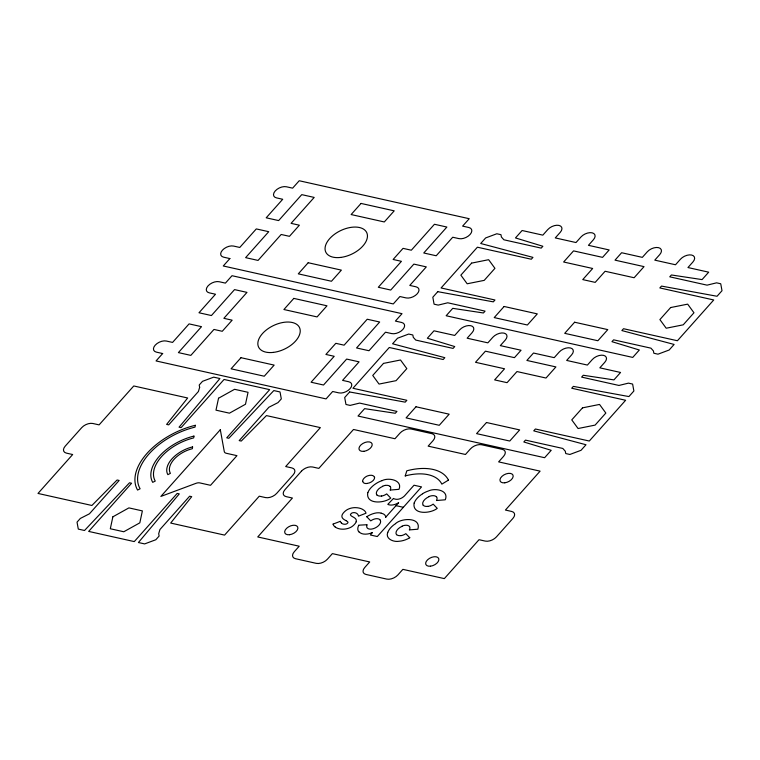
<?xml version="1.0" encoding="UTF-8"?>
<svg xmlns="http://www.w3.org/2000/svg" width="760" height="760" viewBox="0 0 760 760"><rect width="100%" height="100%" fill="white"/><g stroke="black" fill="none" stroke-linecap="round" stroke-linejoin="round"><path stroke-width="1.14" d="M405.232 475.969L406.799 470.81A48.535 27.835 -25.6 0 1 448.447 480.12M367.783 492.651C365.55 504.839 384.341 503.31 390.754 498.104L386.697 493.886A7.343 4.208 -25.6 0 1 381.596 496.061M414.124 502.997C411.91 515.261 430.853 513.646 437.247 508.354L433.171 504.127A7.372 4.228 -25.6 0 1 427.937 506.417M387.733 532.342C385.12 538.982 393.756 542.25 398.99 541.272A15.333 8.797 -25.6 0 0 409.773 537.757M395.513 523.611C401.812 517.74 421.524 517.161 417.858 529.207L409.345 529.91M448.466 480.111L441.845 484.139A42.703 24.491 -25.6 0 0 405.232 475.921M333.108 524.086L340.385 521.293A11.2 6.422 -25.6 0 0 341.344 523.022M382.042 480.652C388.55 477.166 402.885 480.159 399 489.317L390.184 490.076M436.468 500.517L445.284 499.795C449.245 490.019 434.758 487.787 428.383 490.998A15.704 9.006 -25.6 0 0 422.541 493.734M358.767 525.188L367.213 524.714A7.495 4.294 -25.6 0 0 366.728 526.481A6.783 3.895 -25.6 0 0 367.356 528.077A6.935 3.981 -25.6 0 0 371.839 529.045A7.875 4.513 -25.6 0 0 379.069 525.065A7.875 4.513 -25.6 0 0 379.915 519.783M396.084 505.675L403.36 507.3M385.586 517.341L398.648 502.711A10.288 5.899 -25.6 0 1 393.889 504.716A8.901 5.101 -25.6 0 1 389.3 504.858L388.483 504.649A5.206 2.983 -25.6 0 1 387.818 504.355L393.452 498.475A8.018 4.598 -25.6 0 0 394.345 498.883L395.19 499.111A7.581 4.351 -25.6 0 0 398.164 499.225A7.154 4.104 -25.6 0 0 401.042 498.322A6.944 3.981 -25.6 0 0 403.132 497.059A7.951 4.56 -25.6 0 0 404.7 495.7L414.01 485.222L421.534 486.903L377.302 536.541L370.386 534.992L372.409 532.551A12.473 7.154 -25.6 0 1 367.745 533.966A12.996 7.457 -25.6 0 1 359.29 532.038M346.094 520.686L345.297 520.258A22.8 13.081 -25.6 0 1 343.397 519.023A12.464 7.154 -25.6 0 1 342.123 517.37A8.559 4.911 -25.6 0 1 342.048 515.251A8.008 4.588 -25.6 0 1 343.644 512.667A9.842 5.643 -25.6 0 1 347.234 509.656A9.538 5.472 -25.6 0 1 351.31 508.098A13.005 7.467 -25.6 0 1 355.366 507.642A21.394 12.264 -25.6 0 1 363.613 510.026A15.399 8.835 -25.6 0 1 366.006 513.209L358.463 516.163A11.229 6.441 -25.6 0 0 357.466 514.054A9.186 5.272 -25.6 0 0 355.024 512.734A5.472 3.135 -25.6 0 0 352.944 512.725L352.649 512.781A1.947 1.111 -25.6 0 0 351.452 513.332L350.712 514.083A1.995 1.14 -25.6 0 0 350.455 514.9L351.053 515.707A31.816 18.25 -25.6 0 0 353.058 516.961L353.267 517.094A22.971 13.176 -25.6 0 1 355.11 518.329A9.101 5.215 -25.6 0 1 356.202 521.75M409.744 537.728L405.83 533.653A7.068 4.056 -25.6 0 1 401.08 535.639M366.757 516.743L370.737 520.875A7.125 4.085 -25.6 0 1 375.62 518.767A6.925 3.971 -25.6 0 1 379.962 519.755M341.44 522.975A7.077 4.056 -25.6 0 0 345.591 524.219L346.037 524.086A1.824 1.045 -25.6 0 0 347.159 523.526L347.367 523.346A2.66 1.53 -25.6 0 0 347.652 523.032L347.795 522.832A1.71 0.978 -25.6 0 0 347.956 522.196L347.5 521.588A26.666 15.295 -25.6 0 0 346.085 520.695M356.165 521.759A7.98 4.579 -25.6 0 1 354.549 524.267A9.234 5.301 -25.6 0 1 351.063 527.155A9.832 5.643 -25.6 0 1 347.044 528.675A13.29 7.628 -25.6 0 1 343.055 529.178A17.442 10.003 -25.6 0 1 339.501 528.846A21.337 12.236 -25.6 0 1 335.274 527.069M335.293 527.05A14.497 8.312 -25.6 0 1 333.079 524.106M374.385 477.261A6.564 3.762 -25.6 0 0 367.565 475.893A5.833 3.344 -25.6 0 0 364.344 477.954A7.144 4.094 -25.6 0 0 363.594 478.791A5.881 3.372 -25.6 0 0 362.7 481.365M374.623 477.175A6.175 3.543 -25.6 0 1 366.947 483.436M366.909 483.512A6.346 3.639 -25.6 0 1 362.748 481.346M387.809 532.332A16.549 9.49 -25.6 0 1 395.561 523.649M409.431 529.73A7.847 4.503 -25.6 0 0 409.897 527.753A6.735 3.867 -25.6 0 0 409.222 526.253A7.02 4.028 -25.6 0 0 404.766 525.359A6.735 3.867 -25.6 0 0 402.097 526.119M396.549 534.726A8.075 4.636 -25.6 0 1 402.144 526.281M401.099 535.572A7.02 4.028 -25.6 0 1 396.691 534.65M367.868 492.632A17.024 9.766 -25.6 0 1 376.248 483.436A15.704 9.006 -25.6 0 1 382.033 480.633M390.079 486.315A7.533 4.322 -25.6 0 1 390.222 489.943M385.415 485.421A7.268 4.17 -25.6 0 1 389.975 486.372M382.651 486.2A7.011 4.019 -25.6 0 1 385.424 485.383M376.846 495.026A8.379 4.807 -25.6 0 1 382.698 486.362M381.615 495.986A7.268 4.17 -25.6 0 1 376.979 494.95M366.757 516.743A14.677 8.417 -25.6 0 1 376.133 512.943A13.595 7.8 -25.6 0 1 381.301 513.142M381.197 513.275A11.239 6.441 -25.6 0 1 385.748 517.294M359.109 532.142A13.575 7.79 -25.6 0 1 357.798 528.931A15.865 9.101 -25.6 0 1 358.691 525.378M414.209 502.987A17.024 9.766 -25.6 0 1 422.588 493.781M436.42 496.66A7.533 4.322 -25.6 0 1 436.563 500.289M436.316 496.726A7.268 4.17 -25.6 0 0 431.756 495.767A7.011 4.019 -25.6 0 0 428.991 496.556M423.187 505.372A8.379 4.807 -25.6 0 1 429.039 496.707M427.956 506.331A7.268 4.17 -25.6 0 1 423.32 505.295M192.593 446.889L192.375 448.695A22.667 13.005 -25.6 0 0 170.392 473.356L167.865 474.648A25.508 14.63 -25.6 0 1 192.593 446.889M193.933 436.097L193.714 437.902A39.672 22.752 -25.6 0 0 155.249 481.07L152.722 482.353A42.503 24.377 -25.6 0 1 193.933 436.097M195.282 425.305L195.054 427.11A56.677 32.509 -25.6 0 0 140.106 488.775L137.579 490.067A59.508 34.133 -25.6 0 1 195.282 425.305M112.87 516.819L110.314 528.751L123.785 531.762L139.821 522.842L142.376 510.9L128.896 507.889L112.87 516.819M218.538 398.231L215.982 410.162L229.453 413.174L245.49 404.244L248.045 392.312L234.574 389.3L218.538 398.231M199.642 387.344L198.407 391.514L168.691 424.868L166.62 424.403L187.663 397.993L133.769 385.966L99.094 424.878L92.872 423.491A8.502 4.873 -25.6 0 0 81.7 427.661L65.189 446.186A8.502 4.873 -25.6 0 0 66.453 453.131L72.675 454.527L38 493.439L91.894 505.476L117.087 479.997L119.159 480.453L89.433 513.808L80.332 518.443L77.035 522.149L78.299 529.093L84.521 530.489L129.523 482.771L131.594 483.236L88.663 531.411L134.273 541.595L177.203 493.42L179.284 493.876L138.424 542.526L144.647 543.913L155.819 539.742L159.115 536.038L158.697 533.719L159.923 529.549L189.648 496.194L191.719 496.66L170.677 523.061L224.589 535.106L259.264 496.185L265.487 497.581A8.502 4.873 -25.6 0 0 276.659 493.411L293.17 474.876A8.502 4.873 -25.6 0 0 291.906 467.932L285.684 466.545L320.359 427.623L266.437 415.587L241.252 441.066L239.181 440.61L268.897 407.255L277.998 402.619L281.305 398.915L280.031 391.96L273.819 390.573L228.817 438.292L226.736 437.827L269.667 389.652L224.057 379.468L181.127 427.642L179.056 427.177L219.916 378.537L213.693 377.15L202.521 381.32L199.215 385.026L199.642 387.344M229.881 258.571L223.269 265.981L393.281 303.943L399.883 296.533L406.106 297.92A8.502 4.873 -25.6 0 0 417.278 293.749A8.502 4.873 -25.6 0 0 416.005 286.805L409.792 285.418L426.303 266.883L413.858 264.109L390.744 290.044L378.309 287.27L401.423 261.326L393.129 259.474L403.037 248.358L411.331 250.211L434.445 224.266L446.88 227.05L423.766 252.985L436.212 255.769L452.722 237.234L458.935 238.621A8.502 4.873 -25.6 0 0 470.108 234.45A8.502 4.873 -25.6 0 0 468.844 227.506L462.622 226.119L469.233 218.709L299.221 180.747L292.619 188.157L286.397 186.77A8.502 4.873 -25.6 0 0 275.224 190.94A8.502 4.873 -25.6 0 0 276.498 197.885L282.71 199.272L266.199 217.806L278.644 220.581L301.758 194.636L314.194 197.419L291.08 223.355L299.373 225.207L289.465 236.332L281.172 234.479L258.058 260.423L245.623 257.64L268.736 231.695L256.291 228.921L239.78 247.456L233.567 246.059A8.502 4.873 -25.6 0 0 222.395 250.23A8.502 4.873 -25.6 0 0 223.659 257.184L229.881 258.571M162.659 353.533L156.056 360.943L326.059 398.905L332.661 391.495L338.884 392.882A8.502 4.873 -25.6 0 0 350.056 388.712A8.502 4.873 -25.6 0 0 348.792 381.767L342.57 380.38L359.081 361.845L346.645 359.072L323.532 385.016L311.087 382.233L334.2 356.298L325.907 354.445L335.815 343.32L344.109 345.173L367.222 319.228L379.667 322.012L356.554 347.956L368.99 350.731L385.5 332.196L391.723 333.592A8.502 4.873 -25.6 0 0 402.895 329.422A8.502 4.873 -25.6 0 0 401.622 322.468L395.409 321.081L402.012 313.671L232.009 275.709L225.406 283.119L219.184 281.732A8.502 4.873 -25.6 0 0 208.012 285.902A8.502 4.873 -25.6 0 0 209.275 292.847L215.498 294.234L198.987 312.769L211.423 315.542L234.536 289.608L246.981 292.381L223.868 318.326L232.151 320.178L222.252 331.293L213.959 329.441L190.836 355.385L178.4 352.602L201.514 326.667L189.078 323.883L172.567 342.418L166.345 341.031A8.502 4.873 -25.6 0 0 155.173 345.202A8.502 4.873 -25.6 0 0 156.436 352.146L162.659 353.533M308.199 262.732L298.291 273.847L331.464 281.257L341.373 270.132L308.199 262.732M361.038 203.433L351.13 214.548L384.303 221.958L394.212 210.843L361.038 203.433M240.986 357.694L231.078 368.809L264.252 376.219L274.151 365.104L240.986 357.694M293.816 298.395L283.908 309.519L317.081 316.92L326.99 305.805L293.816 298.395M220.305 429.723L160.864 496.432L195.918 483.351A5.671 3.249 -25.6 0 1 199.823 482.913L210.539 485.308L236.958 455.658L226.243 453.264A5.671 3.249 -25.6 0 1 224.276 451.526L220.305 429.723M437.769 291.669L432.82 297.236L434.083 304.18L438.226 305.102L447.754 302.784L485.07 311.125L483.417 312.977L452.741 308.341L446.148 315.751L632.738 357.418L639.331 350.008L611.961 341.677L613.605 339.824L650.931 348.156L653.419 350.94L653.847 353.248L657.989 354.179L669.161 350.008L674.12 344.451L621.861 330.562L623.514 328.709L677.417 340.746L713.744 299.972L659.841 287.935L661.494 286.083L717.05 296.267L722 290.709L720.736 283.765L716.585 282.834L707.066 285.152L669.75 276.82L671.394 274.968L702.078 279.594L708.69 272.175L687.952 267.548L692.911 261.991A8.502 4.873 -25.6 0 0 691.638 255.037A8.502 4.873 -25.6 0 0 680.466 259.207L675.517 264.765L654.788 260.138L659.737 254.581A8.502 4.873 -25.6 0 0 658.473 247.637A8.502 4.873 -25.6 0 0 647.301 251.797L642.342 257.365L621.614 252.728L615.011 260.148L644.033 266.627L634.125 277.742L605.102 271.263L595.194 282.378L582.758 279.604L592.658 268.479L563.635 262L573.543 250.885L602.566 257.365L609.168 249.954L588.439 245.328L593.389 239.761A8.502 4.873 -25.6 0 0 592.125 232.816A8.502 4.873 -25.6 0 0 580.953 236.987L576.004 242.544L555.265 237.918L560.225 232.361A8.502 4.873 -25.6 0 0 558.952 225.406A8.502 4.873 -25.6 0 0 547.779 229.577L542.83 235.144L522.101 230.508L515.48 237.927L542.858 246.269L541.206 248.121L503.889 239.789L501.391 237.006L500.973 234.688L496.822 233.766L485.649 237.937L480.7 243.494L532.95 257.383L531.297 259.236L477.394 247.199L441.075 287.964L494.978 300L493.325 301.853L437.769 291.669M349.647 391.97L344.688 397.527L345.962 404.472L350.103 405.403L359.623 403.085L396.948 411.416L395.295 413.269L364.619 408.642L358.017 416.043L544.616 457.71L551.209 450.309L523.83 441.969L525.483 440.116L562.799 448.447L565.297 451.231L565.725 453.549L569.867 454.47L581.039 450.3L585.998 444.742L533.739 430.853L535.392 429.001L589.294 441.037L625.622 400.273L571.719 388.236L573.363 386.384L628.919 396.568L633.878 391.001L632.614 384.056L628.463 383.135L618.944 385.453L581.628 377.112L583.271 375.259L613.947 379.895L620.559 372.466L599.83 367.84L604.789 362.283A8.502 4.873 -25.6 0 0 603.516 355.338A8.502 4.873 -25.6 0 0 592.344 359.499L587.394 365.066L566.656 360.43L571.615 354.873A8.502 4.873 -25.6 0 0 570.342 347.928A8.502 4.873 -25.6 0 0 559.17 352.099L554.221 357.656L533.491 353.029L526.88 360.44L555.911 366.918L546.003 378.034L516.981 371.555L507.072 382.669L494.627 379.895L504.536 368.78L475.513 362.301L485.421 351.177L514.444 357.656L521.047 350.246L500.317 345.619L505.267 340.062A8.502 4.873 -25.6 0 0 504.003 333.108A8.502 4.873 -25.6 0 0 492.831 337.278L487.872 342.845L467.144 338.209L472.102 332.652A8.502 4.873 -25.6 0 0 470.829 325.707A8.502 4.873 -25.6 0 0 459.658 329.878L454.708 335.435L433.969 330.809L427.358 338.228L454.736 346.56L453.083 348.412L415.767 340.081L413.269 337.298L412.851 334.989L408.699 334.058L397.527 338.228L392.578 343.786L444.828 357.675L443.175 359.527L389.272 347.491L352.944 388.265L406.856 400.301L405.203 402.154L349.647 391.97M471.599 263.112L460.864 275.158L467.172 283.784L484.205 280.373L494.94 268.327L488.632 259.692L471.599 263.112M383.477 363.403L372.742 375.449L379.041 384.075L396.084 380.665L406.818 368.619L400.51 359.993L383.477 363.403M301.445 471.171L284.933 489.706A8.502 4.873 -25.6 0 0 286.197 496.65L292.419 498.037L257.745 536.95L299.212 546.212L294.253 551.769A8.502 4.873 -25.6 0 0 295.526 558.714L316.255 563.35A8.502 4.873 -25.6 0 0 327.427 559.179L332.376 553.622L369.702 561.953L364.743 567.511A8.502 4.873 -25.6 0 0 366.016 574.456L386.745 579.091A8.502 4.873 -25.6 0 0 397.917 574.921L402.866 569.354L444.334 578.616L479.009 539.704L485.231 541.091A8.502 4.873 -25.6 0 0 496.403 536.921L512.914 518.396A8.502 4.873 -25.6 0 0 511.642 511.442L505.428 510.055L540.103 471.143L498.636 461.88L503.586 456.323A8.502 4.873 -25.6 0 0 502.322 449.378L481.593 444.742A8.502 4.873 -25.6 0 0 470.421 448.913L465.462 454.48L428.146 446.139L433.095 440.581A8.502 4.873 -25.6 0 0 431.832 433.637L411.103 429.01A8.502 4.873 -25.6 0 0 399.931 433.181L394.972 438.738L353.505 429.476L318.839 468.388L312.616 467.001A8.502 4.873 -25.6 0 0 301.445 471.171M504.117 306.479L494.219 317.594L527.383 325.005L537.292 313.889L504.117 306.479M415.995 406.771L406.087 417.886L439.261 425.296L449.169 414.181L415.995 406.771M574.607 322.221L564.708 333.336L597.873 340.746L607.781 329.622L574.607 322.221M486.486 422.512L476.577 433.627L509.751 441.037L519.659 429.923L486.486 422.512M670.624 307.553L659.899 319.599L666.197 328.225L683.24 324.815L693.966 312.769L687.667 304.142L670.624 307.553M582.502 407.854L571.767 419.89L578.075 428.526L595.108 425.106L605.843 413.06L599.535 404.434L582.502 407.854M430.512 566.19A7.087 4.066 -25.6 0 0 438.672 558.467A7.087 4.066 -25.6 0 0 427.604 559.778A7.087 4.066 -25.6 0 0 430.512 566.19M504.811 482.809A7.087 4.066 -25.6 0 0 512.971 475.076A7.087 4.066 -25.6 0 0 501.904 476.397A7.087 4.066 -25.6 0 0 504.811 482.809M363.831 451.326A7.087 4.066 -25.6 0 0 371.991 443.602A7.087 4.066 -25.6 0 0 360.924 444.913A7.087 4.066 -25.6 0 0 363.831 451.326M289.531 534.717A7.087 4.066 -25.6 0 0 297.692 526.984A7.087 4.066 -25.6 0 0 286.624 528.304A7.087 4.066 -25.6 0 0 289.531 534.717M273.419 352.393A22.667 13.005 -25.6 0 0 299.544 327.665A22.667 13.005 -25.6 0 0 264.128 331.873A22.667 13.005 -25.6 0 0 273.419 352.393M340.641 257.431A22.667 13.005 -25.6 0 0 366.766 232.693A22.667 13.005 -25.6 0 0 331.351 236.901A22.667 13.005 -25.6 0 0 340.641 257.431"/></g></svg>
